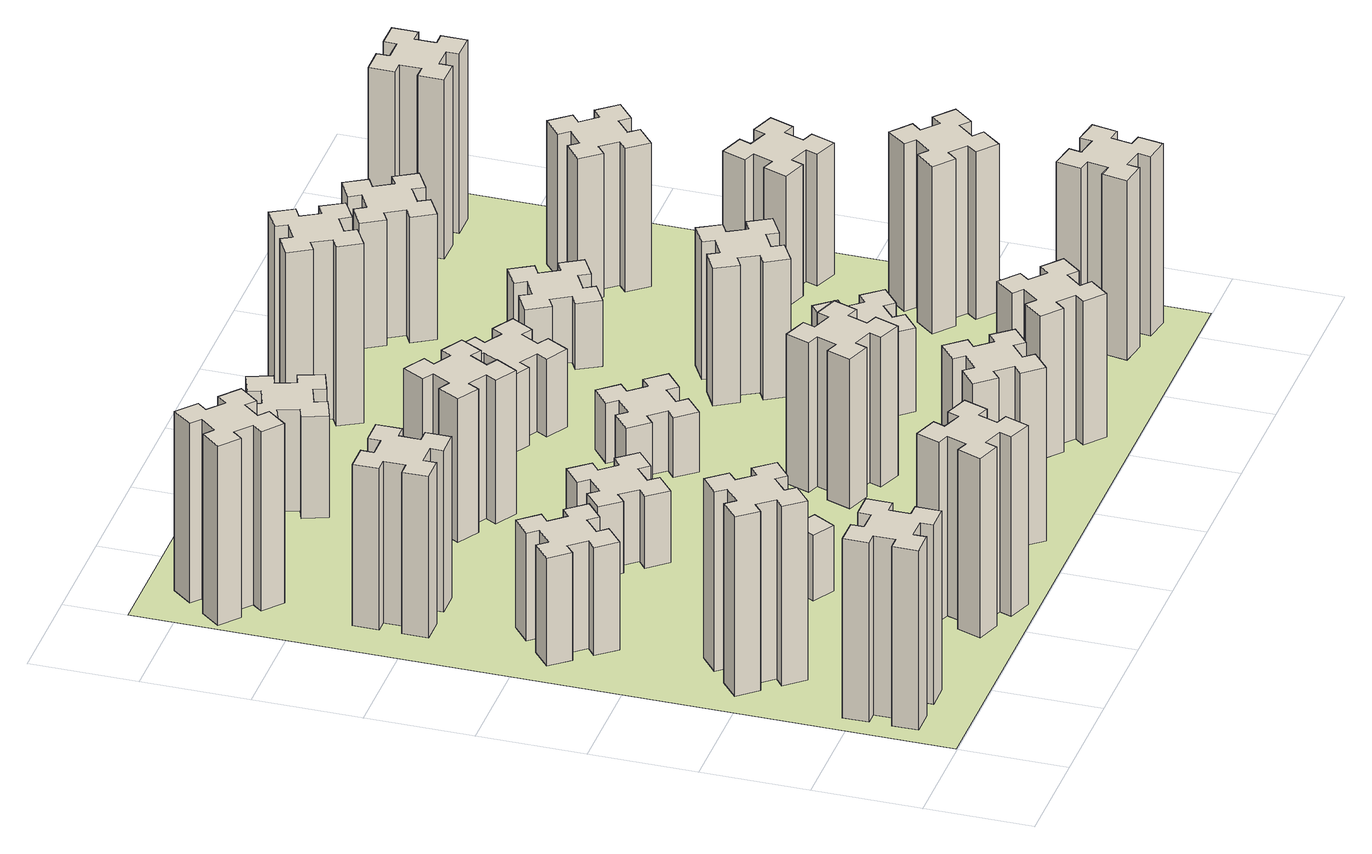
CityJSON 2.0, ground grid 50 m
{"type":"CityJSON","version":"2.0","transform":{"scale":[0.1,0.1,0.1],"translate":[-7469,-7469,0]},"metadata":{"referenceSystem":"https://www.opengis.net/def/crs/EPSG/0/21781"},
"CityObjects":{
"building1":{"type":"Building","attributes":{"class":"1000","function":"1000","usage":"1000","yearOfConstruction":2016,"roofType":"1000","measuredHeight":90,"storeysAboveGround":30,"storeysBelowGround":0},"geometry":[{"type":"Solid","lod":"1","boundaries":[[[[0,1,2,3,4,5,6,7,8,9,10,11,12,13,14,15,16,17,18,19]],[[17,16,20,21]],[[16,15,22,20]],[[15,14,23,22]],[[14,13,24,23]],[[13,12,25,24]],[[12,11,26,25]],[[11,10,27,26]],[[10,9,28,27]],[[9,8,29,28]],[[8,7,30,29]],[[7,6,31,30]],[[6,5,32,31]],[[5,4,33,32]],[[4,3,34,33]],[[3,2,35,34]],[[2,1,36,35]],[[1,0,37,36]],[[0,19,38,37]],[[19,18,39,38]],[[18,17,21,39]],[[24,25,26,27,28,29,30,31,32,33,34,35,36,37,38,39,21,20,22,23]]]]}]},
"building2":{"type":"Building","attributes":{"class":"1000","function":"1000","usage":"1000","yearOfConstruction":2016,"roofType":"1000","measuredHeight":90,"storeysAboveGround":30,"storeysBelowGround":0},"geometry":[{"type":"Solid","lod":"1","boundaries":[[[[40,41,42,43,44,45,46,47,48,49,50,51,52,53,54,55,56,57,58,59]],[[57,56,60,61]],[[56,55,62,60]],[[55,54,63,62]],[[54,53,64,63]],[[53,52,65,64]],[[52,51,66,65]],[[51,50,67,66]],[[50,49,68,67]],[[49,48,69,68]],[[48,47,70,69]],[[47,46,71,70]],[[46,45,72,71]],[[45,44,73,72]],[[44,43,74,73]],[[43,42,75,74]],[[42,41,76,75]],[[41,40,77,76]],[[40,59,78,77]],[[59,58,79,78]],[[58,57,61,79]],[[64,65,66,67,68,69,70,71,72,73,74,75,76,77,78,79,61,60,62,63]]]]}]},
"building3":{"type":"Building","attributes":{"class":"1000","function":"1000","usage":"1000","yearOfConstruction":2016,"roofType":"1000","measuredHeight":54,"storeysAboveGround":30,"storeysBelowGround":0},"geometry":[{"type":"Solid","lod":"1","boundaries":[[[[80,81,82,83,84,85,86,87,88,89,90,91,92,93,94,95,96,97,98,99]],[[97,96,100,101]],[[96,95,102,100]],[[95,94,103,102]],[[94,93,104,103]],[[93,92,105,104]],[[92,91,106,105]],[[91,90,107,106]],[[90,89,108,107]],[[89,88,109,108]],[[88,87,110,109]],[[87,86,111,110]],[[86,85,112,111]],[[85,84,113,112]],[[84,83,114,113]],[[83,82,115,114]],[[82,81,116,115]],[[81,80,117,116]],[[80,99,118,117]],[[99,98,119,118]],[[98,97,101,119]],[[104,105,106,107,108,109,110,111,112,113,114,115,116,117,118,119,101,100,102,103]]]]}]},
"building4":{"type":"Building","attributes":{"class":"1000","function":"1000","usage":"1000","yearOfConstruction":2016,"roofType":"1000","measuredHeight":81,"storeysAboveGround":30,"storeysBelowGround":0},"geometry":[{"type":"Solid","lod":"1","boundaries":[[[[120,121,122,123,124,125,126,127,128,129,130,131,132,133,134,135,136,137,138,139]],[[137,136,140,141]],[[136,135,142,140]],[[135,134,143,142]],[[134,133,144,143]],[[133,132,145,144]],[[132,131,146,145]],[[131,130,147,146]],[[130,129,148,147]],[[129,128,149,148]],[[128,127,150,149]],[[127,126,151,150]],[[126,125,152,151]],[[125,124,153,152]],[[124,123,154,153]],[[123,122,155,154]],[[122,121,156,155]],[[121,120,157,156]],[[120,139,158,157]],[[139,138,159,158]],[[138,137,141,159]],[[144,145,146,147,148,149,150,151,152,153,154,155,156,157,158,159,141,140,142,143]]]]}]},
"building5":{"type":"Building","attributes":{"class":"1000","function":"1000","usage":"1000","yearOfConstruction":2016,"roofType":"1000","measuredHeight":90,"storeysAboveGround":30,"storeysBelowGround":0},"geometry":[{"type":"Solid","lod":"1","boundaries":[[[[160,161,162,163,164,165,166,167,168,169,170,171,172,173,174,175,176,177,178,179]],[[177,176,180,181]],[[176,175,182,180]],[[175,174,183,182]],[[174,173,184,183]],[[173,172,185,184]],[[172,171,186,185]],[[171,170,187,186]],[[170,169,188,187]],[[169,168,189,188]],[[168,167,190,189]],[[167,166,191,190]],[[166,165,192,191]],[[165,164,193,192]],[[164,163,194,193]],[[163,162,195,194]],[[162,161,196,195]],[[161,160,197,196]],[[160,179,198,197]],[[179,178,199,198]],[[178,177,181,199]],[[184,185,186,187,188,189,190,191,192,193,194,195,196,197,198,199,181,180,182,183]]]]}]},
"building6":{"type":"Building","attributes":{"class":"1000","function":"1000","usage":"1000","yearOfConstruction":2016,"roofType":"1000","measuredHeight":90,"storeysAboveGround":30,"storeysBelowGround":0},"geometry":[{"type":"Solid","lod":"1","boundaries":[[[[200,201,202,203,204,205,206,207,208,209,210,211,212,213,214,215,216,217,218,219]],[[217,216,220,221]],[[216,215,222,220]],[[215,214,223,222]],[[214,213,224,223]],[[213,212,225,224]],[[212,211,226,225]],[[211,210,227,226]],[[210,209,228,227]],[[209,208,229,228]],[[208,207,230,229]],[[207,206,231,230]],[[206,205,232,231]],[[205,204,233,232]],[[204,203,234,233]],[[203,202,235,234]],[[202,201,236,235]],[[201,200,237,236]],[[200,219,238,237]],[[219,218,239,238]],[[218,217,221,239]],[[224,225,226,227,228,229,230,231,232,233,234,235,236,237,238,239,221,220,222,223]]]]}]},
"building7":{"type":"Building","attributes":{"class":"1000","function":"1000","usage":"1000","yearOfConstruction":2016,"roofType":"1000","measuredHeight":33,"storeysAboveGround":30,"storeysBelowGround":0},"geometry":[{"type":"Solid","lod":"1","boundaries":[[[[240,241,242,243,244,245,246,247,248,249,250,251,252,253,254,255,256,257,258,259]],[[257,256,260,261]],[[256,255,262,260]],[[255,254,263,262]],[[254,253,264,263]],[[253,252,265,264]],[[252,251,266,265]],[[251,250,267,266]],[[250,249,268,267]],[[249,248,269,268]],[[248,247,270,269]],[[247,246,271,270]],[[246,245,272,271]],[[245,244,273,272]],[[244,243,274,273]],[[243,242,275,274]],[[242,241,276,275]],[[241,240,277,276]],[[240,259,278,277]],[[259,258,279,278]],[[258,257,261,279]],[[264,265,266,267,268,269,270,271,272,273,274,275,276,277,278,279,261,260,262,263]]]]}]},
"building8":{"type":"Building","attributes":{"class":"1000","function":"1000","usage":"1000","yearOfConstruction":2016,"roofType":"1000","measuredHeight":36,"storeysAboveGround":30,"storeysBelowGround":0},"geometry":[{"type":"Solid","lod":"1","boundaries":[[[[280,281,282,283,284,285,286,287,288,289,290,291,292,293,294,295,296,297,298,299]],[[297,296,300,301]],[[296,295,302,300]],[[295,294,303,302]],[[294,293,304,303]],[[293,292,305,304]],[[292,291,306,305]],[[291,290,307,306]],[[290,289,308,307]],[[289,288,309,308]],[[288,287,310,309]],[[287,286,311,310]],[[286,285,312,311]],[[285,284,313,312]],[[284,283,314,313]],[[283,282,315,314]],[[282,281,316,315]],[[281,280,317,316]],[[280,299,318,317]],[[299,298,319,318]],[[298,297,301,319]],[[304,305,306,307,308,309,310,311,312,313,314,315,316,317,318,319,301,300,302,303]]]]}]},
"building9":{"type":"Building","attributes":{"class":"1000","function":"1000","usage":"1000","yearOfConstruction":2016,"roofType":"1000","measuredHeight":87,"storeysAboveGround":30,"storeysBelowGround":0},"geometry":[{"type":"Solid","lod":"1","boundaries":[[[[320,321,322,323,324,325,326,327,328,329,330,331,332,333,334,335,336,337,338,339]],[[337,336,340,341]],[[336,335,342,340]],[[335,334,343,342]],[[334,333,344,343]],[[333,332,345,344]],[[332,331,346,345]],[[331,330,347,346]],[[330,329,348,347]],[[329,328,349,348]],[[328,327,350,349]],[[327,326,351,350]],[[326,325,352,351]],[[325,324,353,352]],[[324,323,354,353]],[[323,322,355,354]],[[322,321,356,355]],[[321,320,357,356]],[[320,339,358,357]],[[339,338,359,358]],[[338,337,341,359]],[[344,345,346,347,348,349,350,351,352,353,354,355,356,357,358,359,341,340,342,343]]]]}]},
"building10":{"type":"Building","attributes":{"class":"1000","function":"1000","usage":"1000","yearOfConstruction":2016,"roofType":"1000","measuredHeight":72,"storeysAboveGround":30,"storeysBelowGround":0},"geometry":[{"type":"Solid","lod":"1","boundaries":[[[[360,361,362,363,364,365,366,367,368,369,370,371,372,373,374,375,376,377,378,379]],[[377,376,380,381]],[[376,375,382,380]],[[375,374,383,382]],[[374,373,384,383]],[[373,372,385,384]],[[372,371,386,385]],[[371,370,387,386]],[[370,369,388,387]],[[369,368,389,388]],[[368,367,390,389]],[[367,366,391,390]],[[366,365,392,391]],[[365,364,393,392]],[[364,363,394,393]],[[363,362,395,394]],[[362,361,396,395]],[[361,360,397,396]],[[360,379,398,397]],[[379,378,399,398]],[[378,377,381,399]],[[384,385,386,387,388,389,390,391,392,393,394,395,396,397,398,399,381,380,382,383]]]]}]},
"building11":{"type":"Building","attributes":{"class":"1000","function":"1000","usage":"1000","yearOfConstruction":2016,"roofType":"1000","measuredHeight":51,"storeysAboveGround":30,"storeysBelowGround":0},"geometry":[{"type":"Solid","lod":"1","boundaries":[[[[400,401,402,403,404,405,406,407,408,409,410,411,412,413,414,415,416,417,418,419]],[[417,416,420,421]],[[416,415,422,420]],[[415,414,423,422]],[[414,413,424,423]],[[413,412,425,424]],[[412,411,426,425]],[[411,410,427,426]],[[410,409,428,427]],[[409,408,429,428]],[[408,407,430,429]],[[407,406,431,430]],[[406,405,432,431]],[[405,404,433,432]],[[404,403,434,433]],[[403,402,435,434]],[[402,401,436,435]],[[401,400,437,436]],[[400,419,438,437]],[[419,418,439,438]],[[418,417,421,439]],[[424,425,426,427,428,429,430,431,432,433,434,435,436,437,438,439,421,420,422,423]]]]}]},
"building12":{"type":"Building","attributes":{"class":"1000","function":"1000","usage":"1000","yearOfConstruction":2016,"roofType":"1000","measuredHeight":75,"storeysAboveGround":30,"storeysBelowGround":0},"geometry":[{"type":"Solid","lod":"1","boundaries":[[[[440,441,442,443,444,445,446,447,448,449,450,451,452,453,454,455,456,457,458,459]],[[457,456,460,461]],[[456,455,462,460]],[[455,454,463,462]],[[454,453,464,463]],[[453,452,465,464]],[[452,451,466,465]],[[451,450,467,466]],[[450,449,468,467]],[[449,448,469,468]],[[448,447,470,469]],[[447,446,471,470]],[[446,445,472,471]],[[445,444,473,472]],[[444,443,474,473]],[[443,442,475,474]],[[442,441,476,475]],[[441,440,477,476]],[[440,459,478,477]],[[459,458,479,478]],[[458,457,461,479]],[[464,465,466,467,468,469,470,471,472,473,474,475,476,477,478,479,461,460,462,463]]]]}]},
"building13":{"type":"Building","attributes":{"class":"1000","function":"1000","usage":"1000","yearOfConstruction":2016,"roofType":"1000","measuredHeight":30,"storeysAboveGround":30,"storeysBelowGround":0},"geometry":[{"type":"Solid","lod":"1","boundaries":[[[[480,481,482,483,484,485,486,487,488,489,490,491,492,493,494,495,496,497,498,499]],[[497,496,500,501]],[[496,495,502,500]],[[495,494,503,502]],[[494,493,504,503]],[[493,492,505,504]],[[492,491,506,505]],[[491,490,507,506]],[[490,489,508,507]],[[489,488,509,508]],[[488,487,510,509]],[[487,486,511,510]],[[486,485,512,511]],[[485,484,513,512]],[[484,483,514,513]],[[483,482,515,514]],[[482,481,516,515]],[[481,480,517,516]],[[480,499,518,517]],[[499,498,519,518]],[[498,497,501,519]],[[504,505,506,507,508,509,510,511,512,513,514,515,516,517,518,519,501,500,502,503]]]]}]},
"building14":{"type":"Building","attributes":{"class":"1000","function":"1000","usage":"1000","yearOfConstruction":2016,"roofType":"1000","measuredHeight":72,"storeysAboveGround":30,"storeysBelowGround":0},"geometry":[{"type":"Solid","lod":"1","boundaries":[[[[520,521,522,523,524,525,526,527,528,529,530,531,532,533,534,535,536,537,538,539]],[[537,536,540,541]],[[536,535,542,540]],[[535,534,543,542]],[[534,533,544,543]],[[533,532,545,544]],[[532,531,546,545]],[[531,530,547,546]],[[530,529,548,547]],[[529,528,549,548]],[[528,527,550,549]],[[527,526,551,550]],[[526,525,552,551]],[[525,524,553,552]],[[524,523,554,553]],[[523,522,555,554]],[[522,521,556,555]],[[521,520,557,556]],[[520,539,558,557]],[[539,538,559,558]],[[538,537,541,559]],[[544,545,546,547,548,549,550,551,552,553,554,555,556,557,558,559,541,540,542,543]]]]}]},
"building15":{"type":"Building","attributes":{"class":"1000","function":"1000","usage":"1000","yearOfConstruction":2016,"roofType":"1000","measuredHeight":39,"storeysAboveGround":30,"storeysBelowGround":0},"geometry":[{"type":"Solid","lod":"1","boundaries":[[[[560,561,562,563,564,565,566,567,568,569,570,571,572,573,574,575,576,577,578,579]],[[577,576,580,581]],[[576,575,582,580]],[[575,574,583,582]],[[574,573,584,583]],[[573,572,585,584]],[[572,571,586,585]],[[571,570,587,586]],[[570,569,588,587]],[[569,568,589,588]],[[568,567,590,589]],[[567,566,591,590]],[[566,565,592,591]],[[565,564,593,592]],[[564,563,594,593]],[[563,562,595,594]],[[562,561,596,595]],[[561,560,597,596]],[[560,579,598,597]],[[579,578,599,598]],[[578,577,581,599]],[[584,585,586,587,588,589,590,591,592,593,594,595,596,597,598,599,581,580,582,583]]]]}]},
"building16":{"type":"Building","attributes":{"class":"1000","function":"1000","usage":"1000","yearOfConstruction":2016,"roofType":"1000","measuredHeight":90,"storeysAboveGround":30,"storeysBelowGround":0},"geometry":[{"type":"Solid","lod":"1","boundaries":[[[[600,601,602,603,604,605,606,607,608,609,610,611,612,613,614,615,616,617,618,619]],[[617,616,620,621]],[[616,615,622,620]],[[615,614,623,622]],[[614,613,624,623]],[[613,612,625,624]],[[612,611,626,625]],[[611,610,627,626]],[[610,609,628,627]],[[609,608,629,628]],[[608,607,630,629]],[[607,606,631,630]],[[606,605,632,631]],[[605,604,633,632]],[[604,603,634,633]],[[603,602,635,634]],[[602,601,636,635]],[[601,600,637,636]],[[600,619,638,637]],[[619,618,639,638]],[[618,617,621,639]],[[624,625,626,627,628,629,630,631,632,633,634,635,636,637,638,639,621,620,622,623]]]]}]},
"building17":{"type":"Building","attributes":{"class":"1000","function":"1000","usage":"1000","yearOfConstruction":2016,"roofType":"1000","measuredHeight":42,"storeysAboveGround":30,"storeysBelowGround":0},"geometry":[{"type":"Solid","lod":"1","boundaries":[[[[640,641,642,643,644,645,646,647,648,649,650,651,652,653,654,655,656,657,658,659]],[[657,656,660,661]],[[656,655,662,660]],[[655,654,663,662]],[[654,653,664,663]],[[653,652,665,664]],[[652,651,666,665]],[[651,650,667,666]],[[650,649,668,667]],[[649,648,669,668]],[[648,647,670,669]],[[647,646,671,670]],[[646,645,672,671]],[[645,644,673,672]],[[644,643,674,673]],[[643,642,675,674]],[[642,641,676,675]],[[641,640,677,676]],[[640,659,678,677]],[[659,658,679,678]],[[658,657,661,679]],[[664,665,666,667,668,669,670,671,672,673,674,675,676,677,678,679,661,660,662,663]]]]}]},
"building18":{"type":"Building","attributes":{"class":"1000","function":"1000","usage":"1000","yearOfConstruction":2016,"roofType":"1000","measuredHeight":69,"storeysAboveGround":30,"storeysBelowGround":0},"geometry":[{"type":"Solid","lod":"1","boundaries":[[[[680,681,682,683,684,685,686,687,688,689,690,691,692,693,694,695,696,697,698,699]],[[697,696,700,701]],[[696,695,702,700]],[[695,694,703,702]],[[694,693,704,703]],[[693,692,705,704]],[[692,691,706,705]],[[691,690,707,706]],[[690,689,708,707]],[[689,688,709,708]],[[688,687,710,709]],[[687,686,711,710]],[[686,685,712,711]],[[685,684,713,712]],[[684,683,714,713]],[[683,682,715,714]],[[682,681,716,715]],[[681,680,717,716]],[[680,699,718,717]],[[699,698,719,718]],[[698,697,701,719]],[[704,705,706,707,708,709,710,711,712,713,714,715,716,717,718,719,701,700,702,703]]]]}]},
"building19":{"type":"Building","attributes":{"class":"1000","function":"1000","usage":"1000","yearOfConstruction":2016,"roofType":"1000","measuredHeight":33,"storeysAboveGround":30,"storeysBelowGround":0},"geometry":[{"type":"Solid","lod":"1","boundaries":[[[[720,721,722,723,724,725,726,727,728,729,730,731,732,733,734,735,736,737,738,739]],[[737,736,740,741]],[[736,735,742,740]],[[735,734,743,742]],[[734,733,744,743]],[[733,732,745,744]],[[732,731,746,745]],[[731,730,747,746]],[[730,729,748,747]],[[729,728,749,748]],[[728,727,750,749]],[[727,726,751,750]],[[726,725,752,751]],[[725,724,753,752]],[[724,723,754,753]],[[723,722,755,754]],[[722,721,756,755]],[[721,720,757,756]],[[720,739,758,757]],[[739,738,759,758]],[[738,737,741,759]],[[744,745,746,747,748,749,750,751,752,753,754,755,756,757,758,759,741,740,742,743]]]]}]},
"building20":{"type":"Building","attributes":{"class":"1000","function":"1000","usage":"1000","yearOfConstruction":2016,"roofType":"1000","measuredHeight":90,"storeysAboveGround":30,"storeysBelowGround":0},"geometry":[{"type":"Solid","lod":"1","boundaries":[[[[760,761,762,763,764,765,766,767,768,769,770,771,772,773,774,775,776,777,778,779]],[[777,776,780,781]],[[776,775,782,780]],[[775,774,783,782]],[[774,773,784,783]],[[773,772,785,784]],[[772,771,786,785]],[[771,770,787,786]],[[770,769,788,787]],[[769,768,789,788]],[[768,767,790,789]],[[767,766,791,790]],[[766,765,792,791]],[[765,764,793,792]],[[764,763,794,793]],[[763,762,795,794]],[[762,761,796,795]],[[761,760,797,796]],[[760,779,798,797]],[[779,778,799,798]],[[778,777,781,799]],[[784,785,786,787,788,789,790,791,792,793,794,795,796,797,798,799,781,780,782,783]]]]}]},
"building21":{"type":"Building","attributes":{"class":"1000","function":"1000","usage":"1000","yearOfConstruction":2016,"roofType":"1000","measuredHeight":63,"storeysAboveGround":30,"storeysBelowGround":0},"geometry":[{"type":"Solid","lod":"1","boundaries":[[[[800,801,802,803,804,805,806,807,808,809,810,811,812,813,814,815,816,817,818,819]],[[817,816,820,821]],[[816,815,822,820]],[[815,814,823,822]],[[814,813,824,823]],[[813,812,825,824]],[[812,811,826,825]],[[811,810,827,826]],[[810,809,828,827]],[[809,808,829,828]],[[808,807,830,829]],[[807,806,831,830]],[[806,805,832,831]],[[805,804,833,832]],[[804,803,834,833]],[[803,802,835,834]],[[802,801,836,835]],[[801,800,837,836]],[[800,819,838,837]],[[819,818,839,838]],[[818,817,821,839]],[[824,825,826,827,828,829,830,831,832,833,834,835,836,837,838,839,821,820,822,823]]]]}]},
"building22":{"type":"Building","attributes":{"class":"1000","function":"1000","usage":"1000","yearOfConstruction":2016,"roofType":"1000","measuredHeight":84,"storeysAboveGround":30,"storeysBelowGround":0},"geometry":[{"type":"Solid","lod":"1","boundaries":[[[[840,841,842,843,844,845,846,847,848,849,850,851,852,853,854,855,856,857,858,859]],[[857,856,860,861]],[[856,855,862,860]],[[855,854,863,862]],[[854,853,864,863]],[[853,852,865,864]],[[852,851,866,865]],[[851,850,867,866]],[[850,849,868,867]],[[849,848,869,868]],[[848,847,870,869]],[[847,846,871,870]],[[846,845,872,871]],[[845,844,873,872]],[[844,843,874,873]],[[843,842,875,874]],[[842,841,876,875]],[[841,840,877,876]],[[840,859,878,877]],[[859,858,879,878]],[[858,857,861,879]],[[864,865,866,867,868,869,870,871,872,873,874,875,876,877,878,879,861,860,862,863]]]]}]},
"building23":{"type":"Building","attributes":{"class":"1000","function":"1000","usage":"1000","yearOfConstruction":2016,"roofType":"1000","measuredHeight":66,"storeysAboveGround":30,"storeysBelowGround":0},"geometry":[{"type":"Solid","lod":"1","boundaries":[[[[880,881,882,883,884,885,886,887,888,889,890,891,892,893,894,895,896,897,898,899]],[[897,896,900,901]],[[896,895,902,900]],[[895,894,903,902]],[[894,893,904,903]],[[893,892,905,904]],[[892,891,906,905]],[[891,890,907,906]],[[890,889,908,907]],[[889,888,909,908]],[[888,887,910,909]],[[887,886,911,910]],[[886,885,912,911]],[[885,884,913,912]],[[884,883,914,913]],[[883,882,915,914]],[[882,881,916,915]],[[881,880,917,916]],[[880,899,918,917]],[[899,898,919,918]],[[898,897,901,919]],[[904,905,906,907,908,909,910,911,912,913,914,915,916,917,918,919,901,900,902,903]]]]}]},
"building24":{"type":"Building","attributes":{"class":"1000","function":"1000","usage":"1000","yearOfConstruction":2016,"roofType":"1000","measuredHeight":72,"storeysAboveGround":30,"storeysBelowGround":0},"geometry":[{"type":"Solid","lod":"1","boundaries":[[[[920,921,922,923,924,925,926,927,928,929,930,931,932,933,934,935,936,937,938,939]],[[937,936,940,941]],[[936,935,942,940]],[[935,934,943,942]],[[934,933,944,943]],[[933,932,945,944]],[[932,931,946,945]],[[931,930,947,946]],[[930,929,948,947]],[[929,928,949,948]],[[928,927,950,949]],[[927,926,951,950]],[[926,925,952,951]],[[925,924,953,952]],[[924,923,954,953]],[[923,922,955,954]],[[922,921,956,955]],[[921,920,957,956]],[[920,939,958,957]],[[939,938,959,958]],[[938,937,941,959]],[[944,945,946,947,948,949,950,951,952,953,954,955,956,957,958,959,941,940,942,943]]]]}]},
"building25":{"type":"Building","attributes":{"class":"1000","function":"1000","usage":"1000","yearOfConstruction":2016,"roofType":"1000","measuredHeight":90,"storeysAboveGround":30,"storeysBelowGround":0},"geometry":[{"type":"Solid","lod":"1","boundaries":[[[[960,961,962,963,964,965,966,967,968,969,970,971,972,973,974,975,976,977,978,979]],[[977,976,980,981]],[[976,975,982,980]],[[975,974,983,982]],[[974,973,984,983]],[[973,972,985,984]],[[972,971,986,985]],[[971,970,987,986]],[[970,969,988,987]],[[969,968,989,988]],[[968,967,990,989]],[[967,966,991,990]],[[966,965,992,991]],[[965,964,993,992]],[[964,963,994,993]],[[963,962,995,994]],[[962,961,996,995]],[[961,960,997,996]],[[960,979,998,997]],[[979,978,999,998]],[[978,977,981,999]],[[984,985,986,987,988,989,990,991,992,993,994,995,996,997,998,999,981,980,982,983]]]]}]},
"landuse1":{"type":"LandUse","attributes":{"name":"plot1","function":"1010"},"geometry":[{"type":"MultiSurface","lod":"1","boundaries":[[[1000,1001,1002,1003]]]}]}
},
"vertices":[
[165,425,0],[165,325,0],[105,325,0],[105,205,0],[225,205,0],[225,265,0],[325,265,0],[325,205,0],[445,205,0],[445,325,0],[385,325,0],[385,425,0],[445,425,0],[445,545,0],[325,545,0],[325,485,0],[225,485,0],[225,545,0],[105,545,0],[105,425,0],[225,485,900],[225,545,900],[325,485,900],[325,545,900],[445,545,900],[445,425,900],[385,425,900],[385,325,900],[445,325,900],[445,205,900],[325,205,900],[325,265,900],[225,265,900],[225,205,900],[105,205,900],[105,325,900],[165,325,900],[165,425,900],[105,425,900],[105,545,900],
[492,1048,0],[427,1124,0],[473,1163,0],[396,1255,0],[304,1178,0],[343,1132,0],[266,1067,0],[228,1113,0],[136,1036,0],[213,944,0],[259,983,0],[323,906,0],[277,868,0],[354,776,0],[446,853,0],[408,899,0],[484,963,0],[523,917,0],[615,994,0],[538,1086,0],[484,963,900],[523,917,900],[408,899,900],[446,853,900],[354,776,900],[277,868,900],[323,906,900],[259,983,900],[213,944,900],[136,1036,900],[228,1113,900],[266,1067,900],[343,1132,900],[304,1178,900],[396,1255,900],[473,1163,900],[427,1124,900],[492,1048,900],[538,1086,900],[615,994,900],
[492,1888,0],[427,1964,0],[473,2003,0],[396,2095,0],[304,2018,0],[343,1972,0],[266,1907,0],[228,1953,0],[136,1876,0],[213,1784,0],[259,1823,0],[323,1746,0],[277,1708,0],[354,1616,0],[446,1693,0],[408,1739,0],[484,1803,0],[523,1757,0],[615,1834,0],[538,1926,0],[484,1803,540],[523,1757,540],[408,1739,540],[446,1693,540],[354,1616,540],[277,1708,540],[323,1746,540],[259,1823,540],[213,1784,540],[136,1876,540],[228,1953,540],[266,1907,540],[343,1972,540],[304,2018,540],[396,2095,540],[473,2003,540],[427,1964,540],[492,1888,540],[538,1926,540],[615,1834,540],
[485,2545,0],[485,2645,0],[545,2645,0],[545,2765,0],[425,2765,0],[425,2705,0],[325,2705,0],[325,2765,0],[205,2765,0],[205,2645,0],[265,2645,0],[265,2545,0],[205,2545,0],[205,2425,0],[325,2425,0],[325,2485,0],[425,2485,0],[425,2425,0],[545,2425,0],[545,2545,0],[425,2485,810],[425,2425,810],[325,2485,810],[325,2425,810],[205,2425,810],[205,2545,810],[265,2545,810],[265,2645,810],[205,2645,810],[205,2765,810],[325,2765,810],[325,2705,810],[425,2705,810],[425,2765,810],[545,2765,810],[545,2645,810],[485,2645,810],[485,2545,810],[545,2545,810],[545,2425,810],
[1029,360,0],[995,266,0],[939,287,0],[897,174,0],[1010,133,0],[1031,189,0],[1125,155,0],[1104,99,0],[1217,57,0],[1258,170,0],[1202,191,0],[1236,285,0],[1292,264,0],[1333,377,0],[1220,418,0],[1200,362,0],[1106,396,0],[1127,452,0],[1014,493,0],[973,380,0],[1106,396,900],[1127,452,900],[1200,362,900],[1220,418,900],[1333,377,900],[1292,264,900],[1236,285,900],[1202,191,900],[1258,170,900],[1217,57,900],[1104,99,900],[1125,155,900],[1031,189,900],[1010,133,900],[897,174,900],[939,287,900],[995,266,900],[1029,360,900],[973,380,900],[1014,493,900],
[384,3387,0],[308,3452,0],[346,3498,0],[254,3575,0],[177,3483,0],[223,3444,0],[159,3368,0],[113,3406,0],[36,3314,0],[128,3237,0],[166,3283,0],[243,3219,0],[204,3173,0],[296,3096,0],[373,3188,0],[327,3226,0],[392,3303,0],[438,3264,0],[515,3356,0],[423,3433,0],[392,3303,900],[438,3264,900],[327,3226,900],[373,3188,900],[296,3096,900],[204,3173,900],[243,3219,900],[166,3283,900],[128,3237,900],[36,3314,900],[113,3406,900],[159,3368,900],[223,3444,900],[177,3483,900],[254,3575,900],[346,3498,900],[308,3452,900],[384,3387,900],[423,3433,900],[515,3356,900],
[1086,1017,0],[1136,1104,0],[1188,1074,0],[1248,1178,0],[1144,1238,0],[1114,1186,0],[1027,1236,0],[1057,1288,0],[953,1348,0],[893,1244,0],[945,1214,0],[895,1127,0],[843,1157,0],[783,1053,0],[887,993,0],[917,1045,0],[1004,995,0],[974,943,0],[1078,883,0],[1138,987,0],[1004,995,330],[974,943,330],[917,1045,330],[887,993,330],[783,1053,330],[843,1157,330],[895,1127,330],[945,1214,330],[893,1244,330],[953,1348,330],[1057,1288,330],[1027,1236,330],[1114,1186,330],[1144,1238,330],[1248,1178,330],[1188,1074,330],[1136,1104,330],[1086,1017,330],[1138,987,330],[1078,883,330],
[1083,1972,0],[1006,1907,0],[968,1953,0],[876,1876,0],[953,1784,0],[999,1823,0],[1063,1746,0],[1017,1708,0],[1094,1616,0],[1186,1693,0],[1148,1739,0],[1224,1803,0],[1263,1757,0],[1355,1834,0],[1278,1926,0],[1232,1888,0],[1167,1964,0],[1213,2003,0],[1136,2095,0],[1044,2018,0],[1167,1964,360],[1213,2003,360],[1232,1888,360],[1278,1926,360],[1355,1834,360],[1263,1757,360],[1224,1803,360],[1148,1739,360],[1186,1693,360],[1094,1616,360],[1017,1708,360],[1063,1746,360],[999,1823,360],[953,1784,360],[876,1876,360],[968,1953,360],[1006,1907,360],[1083,1972,360],[1044,2018,360],[1136,2095,360],
[1639,343,0],[1703,266,0],[1657,228,0],[1734,136,0],[1826,213,0],[1788,259,0],[1864,323,0],[1903,277,0],[1995,354,0],[1918,446,0],[1872,408,0],[1807,484,0],[1853,523,0],[1776,615,0],[1684,538,0],[1723,492,0],[1646,427,0],[1608,473,0],[1516,396,0],[1593,304,0],[1646,427,870],[1608,473,870],[1723,492,870],[1684,538,870],[1776,615,870],[1853,523,870],[1807,484,870],[1872,408,870],[1918,446,870],[1995,354,870],[1903,277,870],[1864,323,870],[1788,259,870],[1826,213,870],[1734,136,870],[1657,228,870],[1703,266,870],[1639,343,870],[1593,304,870],[1516,396,870],
[1314,2666,0],[1227,2716,0],[1257,2768,0],[1153,2828,0],[1093,2724,0],[1145,2694,0],[1095,2607,0],[1043,2637,0],[983,2533,0],[1087,2473,0],[1117,2525,0],[1204,2475,0],[1174,2423,0],[1278,2363,0],[1338,2467,0],[1286,2497,0],[1336,2584,0],[1388,2554,0],[1448,2658,0],[1344,2718,0],[1336,2584,720],[1388,2554,720],[1286,2497,720],[1338,2467,720],[1278,2363,720],[1174,2423,720],[1204,2475,720],[1117,2525,720],[1087,2473,720],[983,2533,720],[1043,2637,720],[1095,2607,720],[1145,2694,720],[1093,2724,720],[1153,2828,720],[1257,2768,720],[1227,2716,720],[1314,2666,720],[1344,2718,720],[1448,2658,720],
[1125,3456,0],[1031,3422,0],[1010,3478,0],[897,3437,0],[939,3324,0],[995,3345,0],[1029,3251,0],[973,3230,0],[1014,3117,0],[1127,3159,0],[1106,3215,0],[1200,3249,0],[1220,3193,0],[1333,3234,0],[1292,3347,0],[1236,3326,0],[1202,3420,0],[1258,3440,0],[1217,3553,0],[1104,3512,0],[1202,3420,510],[1258,3440,510],[1236,3326,510],[1292,3347,510],[1333,3234,510],[1220,3193,510],[1200,3249,510],[1106,3215,510],[1127,3159,510],[1014,3117,510],[973,3230,510],[1029,3251,510],[995,3345,510],[939,3324,510],[897,3437,510],[1010,3478,510],[1031,3422,510],[1125,3456,510],[1104,3512,510],[1217,3553,510],
[1869,1200,0],[1835,1106,0],[1779,1127,0],[1737,1014,0],[1850,973,0],[1871,1029,0],[1965,995,0],[1944,939,0],[2057,897,0],[2098,1010,0],[2042,1031,0],[2076,1125,0],[2132,1104,0],[2173,1217,0],[2060,1258,0],[2040,1202,0],[1946,1236,0],[1967,1292,0],[1854,1333,0],[1813,1220,0],[1946,1236,750],[1967,1292,750],[2040,1202,750],[2060,1258,750],[2173,1217,750],[2132,1104,750],[2076,1125,750],[2042,1031,750],[2098,1010,750],[2057,897,750],[1944,939,750],[1965,995,750],[1871,1029,750],[1850,973,750],[1737,1014,750],[1779,1127,750],[1835,1106,750],[1869,1200,750],[1813,1220,750],[1854,1333,750],
[1972,1988,0],[1907,2064,0],[1953,2103,0],[1876,2195,0],[1784,2118,0],[1823,2072,0],[1746,2007,0],[1708,2053,0],[1616,1976,0],[1693,1884,0],[1739,1923,0],[1803,1846,0],[1757,1808,0],[1834,1716,0],[1926,1793,0],[1888,1839,0],[1964,1903,0],[2003,1857,0],[2095,1934,0],[2018,2026,0],[1964,1903,300],[2003,1857,300],[1888,1839,300],[1926,1793,300],[1834,1716,300],[1757,1808,300],[1803,1846,300],[1739,1923,300],[1693,1884,300],[1616,1976,300],[1708,2053,300],[1746,2007,300],[1823,2072,300],[1784,2118,300],[1876,2195,300],[1953,2103,300],[1907,2064,300],[1972,1988,300],[2018,2026,300],[2095,1934,300],
[2486,323,0],[2563,259,0],[2524,213,0],[2616,136,0],[2693,228,0],[2647,266,0],[2712,343,0],[2758,304,0],[2835,396,0],[2743,473,0],[2704,427,0],[2628,492,0],[2666,538,0],[2574,615,0],[2497,523,0],[2543,484,0],[2479,408,0],[2433,446,0],[2356,354,0],[2448,277,0],[2479,408,720],[2433,446,720],[2543,484,720],[2497,523,720],[2574,615,720],[2666,538,720],[2628,492,720],[2704,427,720],[2743,473,720],[2835,396,720],[2758,304,720],[2712,343,720],[2647,266,720],[2693,228,720],[2616,136,720],[2524,213,720],[2563,259,720],[2486,323,720],[2448,277,720],[2356,354,720],
[2026,2497,0],[2076,2584,0],[2128,2554,0],[2188,2658,0],[2084,2718,0],[2054,2666,0],[1967,2716,0],[1997,2768,0],[1893,2828,0],[1833,2724,0],[1885,2694,0],[1835,2607,0],[1783,2637,0],[1723,2533,0],[1827,2473,0],[1857,2525,0],[1944,2475,0],[1914,2423,0],[2018,2363,0],[2078,2467,0],[1944,2475,390],[1914,2423,390],[1857,2525,390],[1827,2473,390],[1723,2533,390],[1783,2637,390],[1835,2607,390],[1885,2694,390],[1833,2724,390],[1893,2828,390],[1997,2768,390],[1967,2716,390],[2054,2666,390],[2084,2718,390],[2188,2658,390],[2128,2554,390],[2076,2584,390],[2026,2497,390],[2078,2467,390],[2018,2363,390],
[1844,3556,0],[1757,3506,0],[1727,3558,0],[1623,3498,0],[1683,3394,0],[1735,3424,0],[1785,3337,0],[1733,3307,0],[1793,3203,0],[1897,3263,0],[1867,3315,0],[1954,3365,0],[1984,3313,0],[2088,3373,0],[2028,3477,0],[1976,3447,0],[1926,3534,0],[1978,3564,0],[1918,3668,0],[1814,3608,0],[1926,3534,900],[1978,3564,900],[1976,3447,900],[2028,3477,900],[2088,3373,900],[1984,3313,900],[1954,3365,900],[1867,3315,900],[1897,3263,900],[1793,3203,900],[1733,3307,900],[1785,3337,900],[1735,3424,900],[1683,3394,900],[1623,3498,900],[1727,3558,900],[1757,3506,900],[1844,3556,900],[1814,3608,900],[1918,3668,900],
[2563,1332,0],[2486,1267,0],[2448,1313,0],[2356,1236,0],[2433,1144,0],[2479,1183,0],[2543,1106,0],[2497,1068,0],[2574,976,0],[2666,1053,0],[2628,1099,0],[2704,1163,0],[2743,1117,0],[2835,1194,0],[2758,1286,0],[2712,1248,0],[2647,1324,0],[2693,1363,0],[2616,1455,0],[2524,1378,0],[2647,1324,420],[2693,1363,420],[2712,1248,420],[2758,1286,420],[2835,1194,420],[2743,1117,420],[2704,1163,420],[2628,1099,420],[2666,1053,420],[2574,976,420],[2497,1068,420],[2543,1106,420],[2479,1183,420],[2433,1144,420],[2356,1236,420],[2448,1313,420],[2486,1267,420],[2563,1332,420],[2524,1378,420],[2616,1455,420],
[2475,1744,0],[2525,1657,0],[2473,1627,0],[2533,1523,0],[2637,1583,0],[2607,1635,0],[2694,1685,0],[2724,1633,0],[2828,1693,0],[2768,1797,0],[2716,1767,0],[2666,1854,0],[2718,1884,0],[2658,1988,0],[2554,1928,0],[2584,1876,0],[2497,1826,0],[2467,1878,0],[2363,1818,0],[2423,1714,0],[2497,1826,690],[2467,1878,690],[2584,1876,690],[2554,1928,690],[2658,1988,690],[2718,1884,690],[2666,1854,690],[2716,1767,690],[2768,1797,690],[2828,1693,690],[2724,1633,690],[2694,1685,690],[2607,1635,690],[2637,1583,690],[2533,1523,690],[2473,1627,690],[2525,1657,690],[2475,1744,690],[2423,1714,690],[2363,1818,690],
[2475,2584,0],[2525,2497,0],[2473,2467,0],[2533,2363,0],[2637,2423,0],[2607,2475,0],[2694,2525,0],[2724,2473,0],[2828,2533,0],[2768,2637,0],[2716,2607,0],[2666,2694,0],[2718,2724,0],[2658,2828,0],[2554,2768,0],[2584,2716,0],[2497,2666,0],[2467,2718,0],[2363,2658,0],[2423,2554,0],[2497,2666,330],[2467,2718,330],[2584,2716,330],[2554,2768,330],[2658,2828,330],[2718,2724,330],[2666,2694,330],[2716,2607,330],[2768,2637,330],[2828,2533,330],[2724,2473,330],[2694,2525,330],[2607,2475,330],[2637,2423,330],[2533,2363,330],[2473,2467,330],[2525,2497,330],[2475,2584,330],[2423,2554,330],[2363,2658,330],
[3504,475,0],[3405,492,0],[3416,551,0],[3297,572,0],[3277,454,0],[3336,444,0],[3318,345,0],[3259,356,0],[3238,237,0],[3357,217,0],[3367,276,0],[3465,258,0],[3455,199,0],[3573,178,0],[3594,297,0],[3535,307,0],[3552,405,0],[3611,395,0],[3632,513,0],[3514,534,0],[3552,405,900],[3611,395,900],[3535,307,900],[3594,297,900],[3573,178,900],[3455,199,900],[3465,258,900],[3367,276,900],[3357,217,900],[3238,237,900],[3259,356,900],[3318,345,900],[3336,444,900],[3277,454,900],[3297,572,900],[3416,551,900],[3405,492,900],[3504,475,900],[3514,534,900],[3632,513,900],
[2716,3347,0],[2666,3434,0],[2718,3464,0],[2658,3568,0],[2554,3508,0],[2584,3456,0],[2497,3406,0],[2467,3458,0],[2363,3398,0],[2423,3294,0],[2475,3324,0],[2525,3237,0],[2473,3207,0],[2533,3103,0],[2637,3163,0],[2607,3215,0],[2694,3265,0],[2724,3213,0],[2828,3273,0],[2768,3377,0],[2694,3265,630],[2724,3213,630],[2607,3215,630],[2637,3163,630],[2533,3103,630],[2473,3207,630],[2525,3237,630],[2475,3324,630],[2423,3294,630],[2363,3398,630],[2467,3458,630],[2497,3406,630],[2584,3456,630],[2554,3508,630],[2658,3568,630],[2718,3464,630],[2666,3434,630],[2716,3347,630],[2768,3377,630],[2828,3273,630],
[3487,1006,0],[3552,1083,0],[3598,1044,0],[3675,1136,0],[3583,1213,0],[3544,1167,0],[3468,1232,0],[3506,1278,0],[3414,1355,0],[3337,1263,0],[3383,1224,0],[3319,1148,0],[3273,1186,0],[3196,1094,0],[3288,1017,0],[3326,1063,0],[3403,999,0],[3364,953,0],[3456,876,0],[3533,968,0],[3403,999,840],[3364,953,840],[3326,1063,840],[3288,1017,840],[3196,1094,840],[3273,1186,840],[3319,1148,840],[3383,1224,840],[3337,1263,840],[3414,1355,840],[3506,1278,840],[3468,1232,840],[3544,1167,840],[3583,1213,840],[3675,1136,840],[3598,1044,840],[3552,1083,840],[3487,1006,840],[3533,968,840],[3456,876,840],
[3520,1942,0],[3426,1976,0],[3447,2032,0],[3334,2073,0],[3293,1960,0],[3349,1940,0],[3315,1846,0],[3259,1867,0],[3217,1754,0],[3330,1713,0],[3351,1769,0],[3445,1735,0],[3424,1679,0],[3537,1637,0],[3578,1750,0],[3522,1771,0],[3556,1865,0],[3612,1844,0],[3653,1957,0],[3540,1998,0],[3556,1865,660],[3612,1844,660],[3522,1771,660],[3578,1750,660],[3537,1637,660],[3424,1679,660],[3445,1735,660],[3351,1769,660],[3330,1713,660],[3217,1754,660],[3259,1867,660],[3315,1846,660],[3349,1940,660],[3293,1960,660],[3334,2073,660],[3447,2032,660],[3426,1976,660],[3520,1942,660],[3540,1998,660],[3653,1957,660],
[3119,2563,0],[3183,2486,0],[3137,2448,0],[3214,2356,0],[3306,2433,0],[3268,2479,0],[3344,2543,0],[3383,2497,0],[3475,2574,0],[3398,2666,0],[3352,2628,0],[3287,2704,0],[3333,2743,0],[3256,2835,0],[3164,2758,0],[3203,2712,0],[3126,2647,0],[3088,2693,0],[2996,2616,0],[3073,2524,0],[3126,2647,720],[3088,2693,720],[3203,2712,720],[3164,2758,720],[3256,2835,720],[3333,2743,720],[3287,2704,720],[3352,2628,720],[3398,2666,720],[3475,2574,720],[3383,2497,720],[3344,2543,720],[3268,2479,720],[3306,2433,720],[3214,2356,720],[3137,2448,720],[3183,2486,720],[3119,2563,720],[3073,2524,720],[2996,2616,720],
[3285,3325,0],[3385,3325,0],[3385,3265,0],[3505,3265,0],[3505,3385,0],[3445,3385,0],[3445,3485,0],[3505,3485,0],[3505,3605,0],[3385,3605,0],[3385,3545,0],[3285,3545,0],[3285,3605,0],[3165,3605,0],[3165,3485,0],[3225,3485,0],[3225,3385,0],[3165,3385,0],[3165,3265,0],[3285,3265,0],[3225,3385,900],[3165,3385,900],[3225,3485,900],[3165,3485,900],[3165,3605,900],[3285,3605,900],[3285,3545,900],[3385,3545,900],[3385,3605,900],[3505,3605,900],[3505,3485,900],[3445,3485,900],[3445,3385,900],[3505,3385,900],[3505,3265,900],[3385,3265,900],[3385,3325,900],[3285,3325,900],[3285,3265,900],[3165,3265,900],
[5,3705,0],[3705,3705,0],[3705,5,0],[5,5,0]
]}
